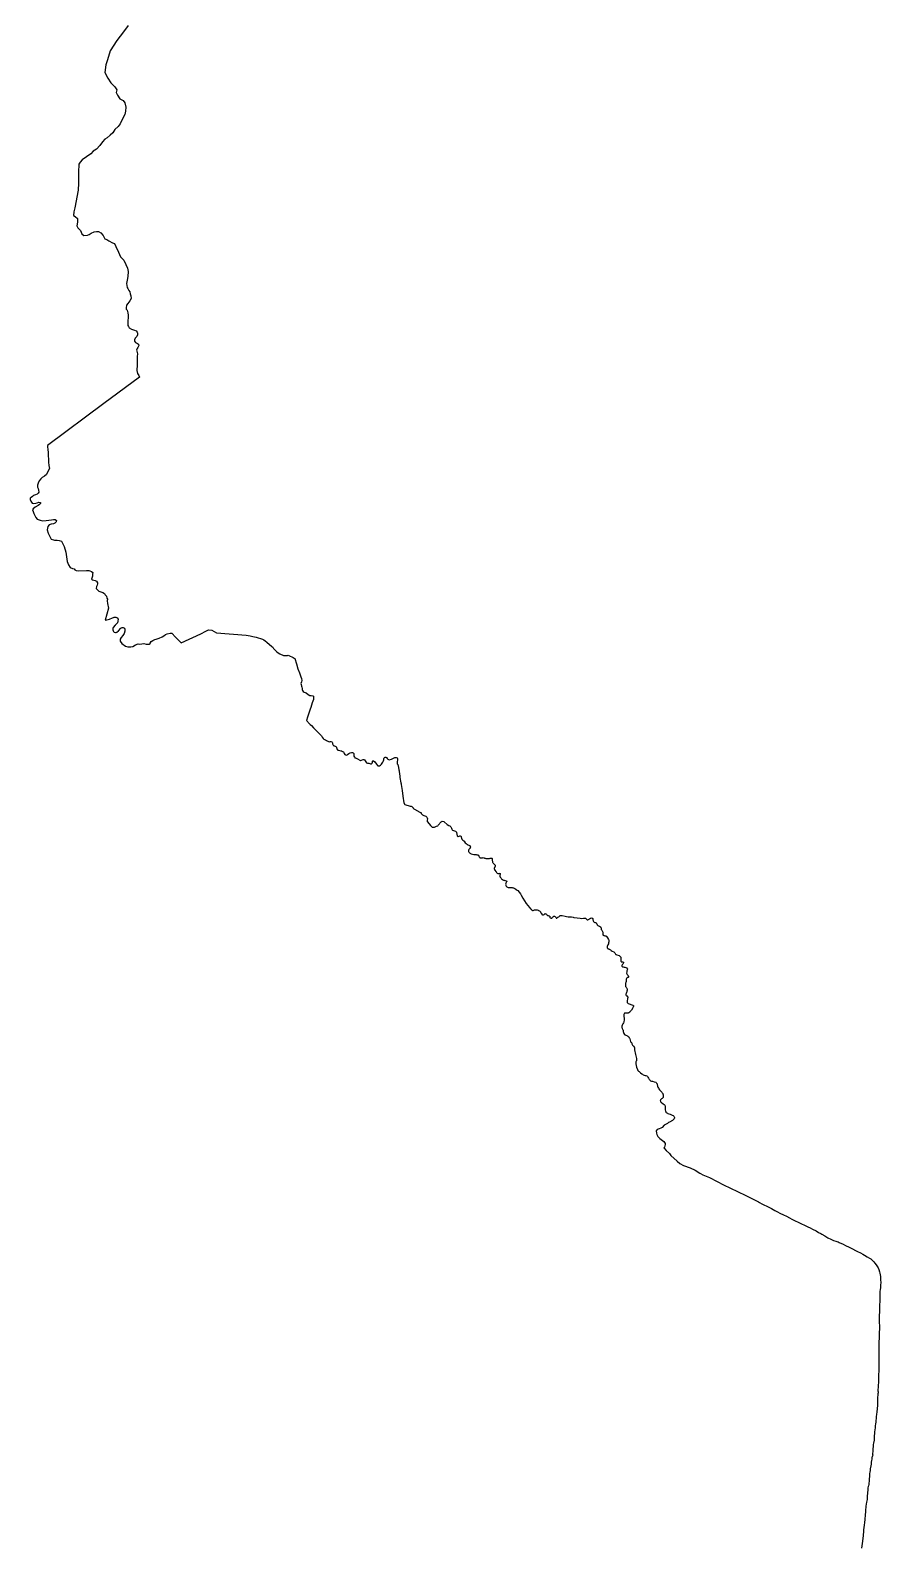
# Model space of a CAD drawing. Header units: millimetres. Extents: x 642261 to 742091, y 6812581 to 6930561.
# Drawn here: x 670122 to 678398, y 6827328 to 6842076 of the extents above; entities that cross this region are included whole.
import ezdxf

# ---------------------------------------------------------------- set-up
doc = ezdxf.new("R2010")
doc.units = ezdxf.units.MM
doc.layers.add('LimiteRegional', color=10, linetype='Continuous')

msp = doc.modelspace()

# ---------------------------------------------------------------- linework, layer by layer
at = {"layer": 'LimiteRegional', "color": 7, "linetype": 'Continuous'}
msp.add_lwpolyline([(671074.234, 6842121.3178), (671028.6809, 6842061.9451), (670964.4961, 6841975.5857), (670898.8956, 6841877.0703), (670874.256, 6841788.1351), (670855.708, 6841741.1111), (670847.5551, 6841666.0943), (670877.1687, 6841610.6497), (670905.019, 6841564.1001), (670944.124, 6841524.9531), (670964.764, 6841495.1921), (670957.248, 6841471.3091), (670972.211, 6841444.5365), (670994.4852, 6841410.6126), (671026.051, 6841393.6171), (671041.653, 6841371.6001), (671053.0675, 6841328.6288), (671049.595, 6841288.5711), (671042.843, 6841255.7781), (671024.875, 6841225.9171), (670996.097, 6841164.8381), (670977.214, 6841138.6931), (670943.3, 6841110.4281), (670926.452, 6841076.6327), (670899.1047, 6841055.6799), (670871.5413, 6841028.7165), (670848.7305, 6841015.6303), (670823.6282, 6840990.316), (670799.4761, 6840956.5733), (670766.3425, 6840920.5161), (670734.5168, 6840900.2183), (670712.158, 6840874.9791), (670668.4668, 6840845.2747), (670626.3631, 6840816.7622), (670607.8355, 6840793.0706), (670593.3092, 6840773.9631), (670593.0564, 6840751.2337), (670592.9257, 6840739.8606), (670592.7952, 6840728.4874), (670592.5418, 6840705.7076), (670591.2407, 6840587.9815), (670589.0145, 6840521.5355), (670575.7788, 6840451.1666), (670567.0616, 6840417.3105), (670554.2366, 6840348.4121), (670545.2488, 6840309.0496), (670541.3012, 6840272.7466), (670560.2483, 6840263.5708), (670582.3514, 6840243.7839), (670581.3997, 6840209.7645), (670576.3973, 6840174.1991), (670585.4107, 6840152.7703), (670609.3613, 6840128.7482), (670622.8483, 6840096.8419), (670644.6544, 6840079.1548), (670677.8682, 6840082.3235), (670695.4142, 6840090.3137), (670714.9238, 6840103.1627), (670744.3391, 6840116.0415), (670764.9378, 6840117.0084), (670787.4098, 6840116.5055), (670809.9038, 6840104.4872), (670831.3202, 6840080.6425), (670846.354, 6840047.4541), (670866.404, 6840039.0305), (670876.5837, 6840032.7305), (670886.7634, 6840026.4305), (670920.9189, 6840006.8013), (670940.6012, 6840001.842), (670954.9825, 6839970.8422), (670980.2645, 6839916.3447), (671001.3918, 6839870.8027), (671032.0282, 6839837.5977), (671051.3531, 6839796.1385), (671067.849, 6839760.7481), (671073.13, 6839729.6537), (671072.279, 6839681.1521), (671065.3735, 6839644.6157), (671059.3803, 6839612.9056), (671063.8798, 6839574.0335), (671072.935, 6839563.1181), (671081.6437, 6839543.9325), (671091.3659, 6839530.1438), (671092.4677, 6839512.3939), (671099.5517, 6839491.509), (671102.8603, 6839465.4617), (671089.8592, 6839441.8567), (671071.3815, 6839418.3951), (671058.2576, 6839400.2735), (671053.6444, 6839375.1344), (671053.6716, 6839360.7536), (671063.9165, 6839351.1591), (671072.0476, 6839326.4484), (671073.6127, 6839304.3099), (671074.2308, 6839281.5972), (671070.773, 6839248.4921), (671069.7615, 6839225.5945), (671071.0465, 6839202.6225), (671076.8812, 6839191.8702), (671083.4685, 6839179.7314), (671106.0305, 6839167.2858), (671136.9672, 6839159.0315), (671152.1346, 6839150.2037), (671163.6902, 6839139.7079), (671164.9762, 6839126.9934), (671166.5146, 6839111.7831), (671158.776, 6839095.3585), (671143.8637, 6839081.0197), (671137.0349, 6839064.103), (671136.0206, 6839049.3086), (671146.363, 6839038.7044), (671165.4859, 6839029.3292), (671175.0833, 6839020.1602), (671177.0926, 6839007.1976), (671167.6793, 6838990.036), (671161.4217, 6838977.9327), (671157.1448, 6838963.4767), (671159.7804, 6838953.6836), (671165.9819, 6838928.7815), (671163.0265, 6838902.7858), (671163.6666, 6838862.0349), (671161.3736, 6838820.9345), (671157.4346, 6838763.9563), (671165.633, 6838736.8261), (671177.4359, 6838715.6591), (671183.6919, 6838701.3905), (670838.2116, 6838444.2205), (670291.0143, 6838036.8529), (670289.9098, 6838018.702), (670291.954, 6837998.928), (670295.0395, 6837962.6992), (670300.0165, 6837872.9206), (670302.8353, 6837839.3095), (670309.1379, 6837812.9878), (670292.7167, 6837782.309), (670278.3897, 6837754.545), (670260.1639, 6837738.0615), (670238.2179, 6837722.5408), (670223.2512, 6837709.9918), (670208.0935, 6837693.1453), (670199.9361, 6837668.8015), (670191.4666, 6837648.8381), (670190.9625, 6837631.4341), (670198.4486, 6837616.0675), (670203.3552, 6837601.9258), (670204.2725, 6837582.6511), (670197.8741, 6837570.8074), (670188.7724, 6837562.088), (670171.1812, 6837554.918), (670154.3891, 6837549.4288), (670142.4198, 6837539.9247), (670129.1141, 6837529.7363), (670122.2281, 6837521.6407), (670122.2446, 6837508.4068), (670127.3257, 6837495.2321), (670134.3371, 6837482.8173), (670139.7344, 6837473.4799), (670154.0742, 6837471.9601), (670175.154, 6837474.1022), (670189.1652, 6837479.043), (670206.4513, 6837482.9281), (670221.209, 6837479.1579), (670222.4152, 6837469.8395), (670211.6953, 6837462.0465), (670198.5736, 6837452.896), (670170.942, 6837436.8844), (670150.5571, 6837419.2396), (670144.2268, 6837409.6581), (670150.1358, 6837392.5414), (670153.8505, 6837383.081), (670155.6359, 6837374.7717), (670175.9284, 6837335.7408), (670188.4235, 6837319.2435), (670217.5332, 6837309.739), (670239.7657, 6837301.9965), (670276.4564, 6837304.7061), (670327.7854, 6837311.7834), (670348.9036, 6837315.895), (670364.0699, 6837313.6863), (670375.6142, 6837304.1321), (670372.3974, 6837292.336), (670361.9089, 6837278.2057), (670348.3088, 6837274.4573), (670326.3532, 6837269.1909), (670306.8401, 6837264.3967), (670292.4093, 6837247.8948), (670285.8043, 6837213.5315), (670294.6549, 6837182.2104), (670308.1354, 6837156.9208), (670325.3858, 6837124.9661), (670347.9121, 6837117.0397), (670357.9126, 6837115.3291), (670367.9131, 6837113.6185), (670383.4572, 6837113.103), (670402.9541, 6837110.1457), (670424.7358, 6837104.1622), (670451.2573, 6837051.6322), (670466.9241, 6836996.0842), (670479.9318, 6836906.2046), (670494.9052, 6836875.4137), (670510.4549, 6836849.5381), (670533.7612, 6836836.7981), (670549.5639, 6836834.6335), (670557.1111, 6836826.4226), (670568.9055, 6836819.7303), (670595.4492, 6836815.8594), (670668.1625, 6836819.9356), (670690.348, 6836818.7829), (670702.5183, 6836815.8926), (670716.8704, 6836808.8087), (670730.4056, 6836799.3065), (670725.942, 6836782.0733), (670726.0159, 6836765.1306), (670718.8215, 6836733.6403), (670728.2095, 6836729.0244), (670740.208, 6836723.8509), (670755.0627, 6836720.3109), (670767.6453, 6836716.0017), (670776.4187, 6836700.0849), (670775.7331, 6836689.1211), (670772.9447, 6836674.743), (670766.3607, 6836664.5143), (670763.4291, 6836645.1618), (670771.577, 6836633.7523), (670787.8052, 6836617.5379), (670808.2343, 6836610.3414), (670826.8187, 6836604.1079), (670842.8582, 6836594.7417), (670852.1927, 6836583.1308), (670862.8068, 6836568.8935), (670868.3283, 6836550.8975), (670872.8219, 6836540.2201), (670870.1728, 6836524.7739), (670872.7774, 6836499.383), (670884.4748, 6836453.6525), (670849.8531, 6836335.9121), (670868.4545, 6836339.0822), (670891.4299, 6836345.6008), (670923.4298, 6836357.5925), (670931.3893, 6836360.7813), (670939.3488, 6836363.9701), (670954.3794, 6836365.1163), (670967.4856, 6836357.7888), (670975.8793, 6836345.0743), (670974.8302, 6836327.4068), (670969.2205, 6836310.2849), (670948.7476, 6836286.6012), (670929.3328, 6836264.0814), (670925.2886, 6836253.665), (670925.5362, 6836241.7268), (670928.4059, 6836230.2061), (670931.5233, 6836223.6704), (670936.9878, 6836217.9699), (670951.0435, 6836215.3887), (670957.7178, 6836215.665), (670964.0647, 6836218.6377), (670979.8912, 6836233.0696), (671002.4688, 6836258.2953), (671014.7556, 6836264.3758), (671025.4589, 6836264.2499), (671031.6858, 6836262.3359), (671037.8627, 6836258.1713), (671041.8512, 6836246.7155), (671043.6769, 6836228.5994), (671035.688, 6836204.3402), (671021.5462, 6836186.4614), (671006.0052, 6836167.8167), (670997.7844, 6836151.4241), (670996.4621, 6836132.1786), (671013.4645, 6836108.3406), (671047.7906, 6836082.6767), (671072.6897, 6836076.8085), (671098.9619, 6836075.9683), (671120.6181, 6836080.7757), (671145.0569, 6836096.9948), (671171.8866, 6836104.3923), (671187.9114, 6836102.6373), (671225.8368, 6836108.3809), (671248.6427, 6836101.7567), (671275.0158, 6836101.764), (671282.2238, 6836102.4106), (671287.2276, 6836106.3033), (671290.101, 6836112.9449), (671299.6811, 6836127.3517), (671315.4487, 6836137.7363), (671335.0097, 6836146.4926), (671348.6036, 6836150.6184), (671376.8612, 6836160.82), (671406.5238, 6836172.1804), (671420.898, 6836182.1922), (671437.4115, 6836196.1041), (671452.6929, 6836203.9391), (671481.9084, 6836210.5977), (671501.1424, 6836208.5561), (671536.1347, 6836169.0009), (671590.5561, 6836113.5269), (671781.468, 6836203.437), (671829.1411, 6836227.4844), (671856.2712, 6836241.0442), (671888.7613, 6836238.1841), (671935.8913, 6836213.774), (672222.43, 6836190.601), (672260.833, 6836181.7031), (672288.004, 6836177.5681), (672318.846, 6836170.9171), (672381.624, 6836150.032), (672395.765, 6836143.7571), (672406.5989, 6836136.0181), (672425.467, 6836121.4061), (672473.9138, 6836080.2526), (672482.733, 6836072.7611), (672490.434, 6836059.9261), (672505.384, 6836042.7951), (672520.376, 6836027.9881), (672533.719, 6836016.3951), (672549.981, 6836007.1901), (672586.712, 6835991.662), (672602.127, 6835991.4501), (672623.715, 6835993.3281), (672631.974, 6835993.5131), (672638.489, 6835992.7302), (672681.2619, 6835972.599), (672690.485, 6835966.8601), (672697.381, 6835961.44), (672712.813, 6835909.5731), (672726.7161, 6835862.5851), (672741.777, 6835824.4001), (672755.066, 6835785.2111), (672760.319, 6835767.69), (672763.158, 6835748.996), (672759.994, 6835733.835), (672756.337, 6835719.6641), (672757.075, 6835710.38), (672761.09, 6835692.0561), (672765.604, 6835682.4591), (672767.703, 6835671.6251), (672768.813, 6835661.164), (672772.212, 6835651.3211), (672778.397, 6835642.2791), (672786.069, 6835636.083), (672798.012, 6835632.608), (672806.737, 6835629.0721), (672827.957, 6835610.611), (672841.63, 6835602.1201), (672855.308, 6835601.614), (672870.532, 6835599.8061), (672877.462, 6835595.9631), (672877.58, 6835583.9561), (672877.324, 6835563.7791), (672872.303, 6835546.0811), (672866.726, 6835530.6121), (672851.976, 6835484.08), (672846.523, 6835470.1591), (672840.635, 6835450.667), (672821.176, 6835392.8131), (672808.659, 6835358.596), (672838.479, 6835327.192), (672846.398, 6835319.6351), (672857.783, 6835310.4661), (672879.374, 6835286.9911), (672906.905, 6835258.0031), (672932.023, 6835234.092), (672948.108, 6835216.5941), (672957.048, 6835209.656), (672963.727, 6835196.7462), (672972.386, 6835185.1661), (672978.758, 6835178.353), (672984.6127, 6835173.959), (672990.824, 6835171.5981), (672995.526, 6835169.5521), (673005.055, 6835164.3471), (673023.185, 6835153.6891), (673030.487, 6835152.5081), (673039.152, 6835153.184), (673048.188, 6835153.2401), (673055.366, 6835151.1311), (673058.6461, 6835148.8381), (673061.861, 6835141.8421), (673063.282, 6835137.0751), (673063.651, 6835131.318), (673065.071, 6835124.1991), (673068.349, 6835117.6351), (673075.836, 6835114.1021), (673083.509, 6835111.3121), (673095.637, 6835105.7951), (673100.755, 6835100.0471), (673102.936, 6835095.3301), (673106.768, 6835085.6091), (673109.983, 6835077.994), (673112.395, 6835073.9071), (673116.417, 6835070.9951), (673120.5011, 6835070.559), (673143.77, 6835065.4071), (673150.825, 6835063.3601), (673154.352, 6835061.4392), (673159.92, 6835057.1021), (673169.635, 6835053.0111), (673174.337, 6835048.9841), (673178.107, 6835036.8501), (673182.064, 6835029.7291), (673188.808, 6835023.4111), (673195.677, 6835022.1071), (673205.2331, 6835026.2053), (673208.863, 6835029.5879), (673222.4283, 6835038.759), (673233.5038, 6835043.0652), (673249.2754, 6835047.1221), (673258.8565, 6835046.3311), (673265.7127, 6835043.1675), (673270.4593, 6835036.84), (673271.4262, 6835030.3368), (673272.151, 6835010.6986), (673276.1353, 6835001.899), (673280.7033, 6834997.2703), (673286.8146, 6834995.2953), (673306.877, 6834987.2721), (673328.2795, 6834973.2477), (673335.8724, 6834970.8407), (673339.3293, 6834970.9025), (673343.9591, 6834972.0751), (673360.3563, 6834979.2375), (673367.5787, 6834978.3119), (673374.5542, 6834974.9175), (673382.1314, 6834966.1791), (673387.7869, 6834956.0007), (673395.5268, 6834946.4913), (673402.3172, 6834944.3311), (673410.1318, 6834944.1105), (673416.2682, 6834943.5288), (673426.4514, 6834941.5973), (673433.6121, 6834937.7092), (673442.9951, 6834936.413), (673449.2299, 6834942.3996), (673452.3164, 6834952.5212), (673453.3752, 6834962.6249), (673455.3507, 6834965.9576), (673457.6346, 6834967.3154), (673460.289, 6834967.5622), (673463.6842, 6834966.3895), (673475.2277, 6834957.3172), (673492.2665, 6834933.641), (673500.7236, 6834922.5936), (673505.3014, 6834919.3017), (673512.7708, 6834916.6479), (673522.2155, 6834917.6354), (673531.2281, 6834923.5602), (673539.0678, 6834934.0521), (673553.9141, 6834952.4749), (673560.3543, 6834967.5711), (673563.5643, 6834976.8904), (673563.6878, 6834985.5925), (673565.4169, 6834996.5461), (673568.5034, 6835000.6194), (673575.5407, 6835003.7671), (673583.2422, 6835001.1636), (673588.6744, 6834998.016), (673596.2055, 6834990.4248), (673602.1934, 6834981.9077), (673614.0127, 6834977.8239), (673637.4702, 6834984.1808), (673669.8495, 6834997.8955), (673683.425, 6834999.0451), (673691.708, 6834994.7201), (673695.209, 6834989.254), (673695.95, 6834979.2681), (673692.625, 6834952.3981), (673692.28, 6834945.153), (673693.595, 6834938.8561), (673696.376, 6834934.062), (673698.954, 6834930.6891), (673700.553, 6834926.5002), (673702.611, 6834920.0881), (673710.046, 6834878.7121), (673711.446, 6834870.4361), (673712.53, 6834862.7131), (673717.364, 6834816.4151), (673719.98, 6834804.8121), (673728.212, 6834753.9141), (673730.052, 6834741.5761), (673730.537, 6834735.7461), (673739.8619, 6834676.3211), (673748.757, 6834621.78), (673758.807, 6834558.712), (673759.668, 6834554.0801), (673760.5959, 6834550.6306), (673762.596, 6834547.3701), (673764.477, 6834545.4121), (673767.789, 6834542.7911), (673818.376, 6834525.393), (673824.514, 6834524.4771), (673828.234, 6834523.965), (673834.673, 6834523.6721), (673837.585, 6834523.4591), (673839.387, 6834522.862), (673843.044, 6834517.2751), (673844.379, 6834514.3821), (673845.588, 6834511.6121), (673848.114, 6834507.496), (673850.816, 6834504.124), (673854.637, 6834500.3951), (673860.759, 6834495.6422), (673912.713, 6834467.7391), (673917.199, 6834465.194), (673921.258, 6834462.2731), (673924.507, 6834459.713), (673927.641, 6834456.4711), (673930.723, 6834452.3611), (673933.954, 6834448.2861), (673940.453, 6834442.3091), (673946.443, 6834437.5621), (673952.286, 6834434.6672), (673960.242, 6834430.8092), (673970.53, 6834428.3391), (673976.01, 6834424.822), (673981.0351, 6834418.0861), (673984.585, 6834410.7131), (673987.794, 6834400.8651), (673985.597, 6834388.4791), (673985.0681, 6834381.1809), (673985.625, 6834375.997), (673987.403, 6834372.0631), (674018.231, 6834336.9681), (674032.633, 6834321.324), (674036.48, 6834320.0111), (674054.997, 6834321.7201), (674075.912, 6834329.3911), (674086.837, 6834335.4561), (674092.099, 6834339.7231), (674119.626, 6834372.8101), (674126.488, 6834377.5901), (674132.034, 6834378.8941), (674145.648, 6834377.2061), (674151.498, 6834373.8171), (674177.7601, 6834348.3061), (674194.466, 6834336.2741), (674203.904, 6834332.5581), (674212.85, 6834328.5881), (674215.372, 6834324.4171), (674221.488, 6834310.8271), (674223.756, 6834300.6922), (674227.033, 6834295.0702), (674229.819, 6834293.076), (674259.478, 6834282.7701), (674262.467, 6834281.1491), (674266.807, 6834276.4881), (674268.621, 6834272.6671), (674270.196, 6834268.0191), (674277.46, 6834235.7721), (674279.517, 6834232.4091), (674282.547, 6834230.7471), (674286.185, 6834230.1651), (674297.132, 6834233.4551), (674302.3909, 6834235.8201), (674306.4909, 6834235.844), (674312.858, 6834233.491), (674315.322, 6834230.7091), (674315.804, 6834227.9481), (674316.729, 6834222.22), (674317.896, 6834217.1141), (674318.86, 6834211.6341), (674320.592, 6834207.7301), (674323.201, 6834202.8441), (674326.12, 6834199.9851), (674332.442, 6834195.3021), (674342.512, 6834187.3551), (674346.393, 6834183.2261), (674349.372, 6834178.5091), (674355.904, 6834169.453), (674363.373, 6834161.5221), (674367.5379, 6834157.8901), (674373.2349, 6834153.7791), (674377.1, 6834151.2181), (674381.7, 6834149.4491), (674391.272, 6834145.8311), (674401.814, 6834140.201), (674403.237, 6834138.234), (674404.474, 6834134.325), (674405.47, 6834129.7951), (674405.545, 6834126.452), (674404.391, 6834122.3121), (674402.246, 6834118.0391), (674395.9, 6834108.9351), (674391.292, 6834103.439), (674387.5, 6834098.8191), (674385.172, 6834092.3561), (674386.703, 6834083.9511), (674389.348, 6834079.6021), (674392.817, 6834075.3451), (674397.025, 6834071.5901), (674402.638, 6834067.6021), (674407.748, 6834064.352), (674413.6772, 6834061.2518), (674424.5809, 6834057.0931), (674437.477, 6834055.3671), (674445.115, 6834055.2381), (674451.885, 6834055.1011), (674456.013, 6834055.101), (674459.934, 6834055.1001), (674462.621, 6834054.7971), (674466.805, 6834053.271), (674470.577, 6834051.7411), (674474.175, 6834051.0351), (674478.641, 6834050.2541), (674483.2411, 6834048.5261), (674484.373, 6834046.8041), (674486.562, 6834042.6161), (674488.592, 6834037.8071), (674490.559, 6834031.1401), (674492.202, 6834027.8961), (674494.036, 6834026.1811), (674499.795, 6834024.0931), (674506.278, 6834023.7881), (674513.005, 6834023.8981), (674518.99, 6834024.0001), (674522.704, 6834024.0381), (674530.25, 6834024.7751), (674535.878, 6834023.3871), (674539.527, 6834021.8151), (674543.51, 6834019.8331), (674548.148, 6834018.3522), (674556.921, 6834016.1711), (674562.999, 6834015.119), (674568.5751, 6834014.8449), (674576.995, 6834014.8071), (674581.122, 6834014.9321), (674587.344, 6834015.9441), (674590.352, 6834017.31), (674596.601, 6834018.9691), (674601.957, 6834019.973), (674606.665, 6834019.6911), (674612.377, 6834018.139), (674615.574, 6834016.3141), (674617.381, 6834013.2371), (674618.041, 6834009.1981), (674618.514, 6833995.2081), (674618.867, 6833988.978), (674619.83, 6833983.5791), (674620.904, 6833979.544), (674622.922, 6833975.9311), (674626.191, 6833971.2161), (674632.365, 6833965.0031), (674640.375, 6833956.9101), (674643.464, 6833953.5971), (674645.432, 6833950.9331), (674647.492, 6833947.3211), (674647.555, 6833945.1752), (674646.929, 6833941.8651), (674644.699, 6833937.7971), (674642.843, 6833933.5671), (674636.666, 6833919.8391), (674636.66, 6833916.453), (674638.266, 6833912.7951), (674640.847, 6833906.669), (674654.778, 6833884.8051), (674657.926, 6833879.8001), (674661.477, 6833875.7491), (674665.674, 6833873.107), (674672.712, 6833871.238), (674679.727, 6833871.64), (674684.351, 6833871.6861), (674691.203, 6833871.8801), (674692.901, 6833871.3191), (674694.819, 6833869.5221), (674695.143, 6833866.0981), (674694.121, 6833861.0101), (674690.712, 6833855.1951), (674690.407, 6833848.6691), (674691.902, 6833843.8531), (674696.163, 6833834.937), (674700.601, 6833828.8721), (674704.658, 6833823.7941), (674708.972, 6833817.8511), (674716.853, 6833810.2511), (674721.134, 6833807.4461), (674726.642, 6833805.8091), (674732.272, 6833804.421), (674739.426, 6833803.2962), (674744.348, 6833802.438), (674753.631, 6833799.105), (674758.243, 6833796.262), (674759.085, 6833794.6601), (674758.779, 6833792.262), (674755.896, 6833787.5261), (674752.606, 6833782.1671), (674750.673, 6833777.4411), (674749.204, 6833771.6461), (674748.444, 6833765.198), (674749.336, 6833758.8081), (674751.13, 6833752.9221), (674753.461, 6833747.0001), (674756.1, 6833743.3521), (674761.219, 6833739.3579), (674766.078, 6833736.6001), (674773.161, 6833734.3181), (674782.009, 6833733.1281), (674789.325, 6833732.3351), (674807.4039, 6833732.848), (674813.106, 6833732.4521), (674819.395, 6833731.1951), (674824.863, 6833729.3921), (674832.363, 6833726.8261), (674839.25, 6833723.5101), (674846.778, 6833718.1781), (674852.145, 6833714.2271), (674860.418, 6833708.6961), (674865.73, 6833706.0251), (674893.055, 6833670.8361), (674896.617, 6833665.7921), (674899.229, 6833660.8221), (674914.117, 6833630.5371), (674947.69, 6833578.2651), (674980.474, 6833538.6221), (674991.201, 6833527.539), (674996.913, 6833522.2281), (675001.253, 6833517.812), (675005.841, 6833513.44), (675008.75, 6833511.6521), (675012.434, 6833510.8631), (675017.389, 6833510.9541), (675023.32, 6833512.5421), (675030.439, 6833515.0091), (675037.859, 6833516.4051), (675046.406, 6833516.615), (675055.671, 6833515.2221), (675064.208, 6833512.3341), (675069.313, 6833509.8671), (675079.053, 6833506.2571), (675082.015, 6833504.1401), (675087.138, 6833496.2331), (675088.529, 6833493.544), (675091.022, 6833488.208), (675093.066, 6833483.9881), (675099.957, 6833474.5881), (675102.049, 6833471.8131), (675105.627, 6833468.9491), (675109.459, 6833467.4881), (675115.239, 6833467.6711), (675121.735, 6833470.7811), (675125.72, 6833475.3881), (675128.704, 6833478.0181), (675131.972, 6833479.49), (675134.654, 6833479.2311), (675137.909, 6833477.8551), (675140.584, 6833476.0281), (675144.284, 6833472.7921), (675150.202, 6833467.2761), (675152.831, 6833464.4581), (675157.03, 6833462.046), (675161.525, 6833460.9541), (675167.174, 6833459.568), (675171.955, 6833458.1031), (675175.126, 6833456.3971), (675177.507, 6833453.5799), (675178.489, 6833451.8001), (675178.969, 6833448.537), (675178.75, 6833445.9371), (675178.862, 6833443.3361), (675179.721, 6833441.557), (675181.4051, 6833439.898), (675190.466, 6833435.5261), (675193.269, 6833435.2062), (675194.887, 6833435.4541), (675198.186, 6833436.8581), (675201.447, 6833440.0821), (675205.084, 6833445.1141), (675209.169, 6833449.8881), (675212.997, 6833452.6011), (675218.158, 6833454.0811), (675223.538, 6833454.3991), (675230.042, 6833451.6701), (675233.595, 6833448.2731), (675236.701, 6833443.5241), (675238.699, 6833439.0911), (675241.5069, 6833435.6311), (675243.384, 6833434.6731), (675245.282, 6833434.5422), (675247.957, 6833435.756), (675257.704, 6833443.8981), (675264.745, 6833449.5461), (675271.272, 6833454.5051), (675280.131, 6833460.1491), (675284.396, 6833462.1481), (675297.126, 6833462.1961), (675326.169, 6833455.257), (675340.446, 6833451.0911), (675356.821, 6833448.2771), (675373.995, 6833447.6741), (675389.016, 6833446.878), (675403.758, 6833444.849), (675413.114, 6833442.214), (675444.062, 6833437.21), (675474.312, 6833434.0421), (675490.827, 6833433.5381), (675505.1132, 6833434.2849), (675510.85, 6833434.5161), (675515.666, 6833435.4681), (675521.044, 6833435.744), (675525.961, 6833434.0481), (675531.159, 6833430.3621), (675537.599, 6833423.4201), (675542.326, 6833420.7371), (675547.448, 6833420.6891), (675555.027, 6833423.0591), (675561.405, 6833427.0291), (675565.694, 6833430.0601), (675577.2604, 6833436.4892), (675580.601, 6833438.1521), (675589.247, 6833436.5311), (675593.338, 6833434.1331), (675595.921, 6833431.5981), (675598.297, 6833425.7571), (675597.762, 6833421.2081), (675597.6001, 6833418.4671), (675599.201, 6833413.2701), (675600.67, 6833408.9821), (675602.575, 6833404.6082), (675604.506, 6833401.6871), (675608.023, 6833398.4051), (675610.707, 6833397.027), (675616.286, 6833394.6131), (675621.446, 6833392.3131), (675628.67, 6833389.8661), (675631.714, 6833387.0811), (675632.936, 6833384.6181), (675634.925, 6833378.3091), (675637.863, 6833372.8701), (675639.977, 6833370.0591), (675646.898, 6833365.4811), (675652.446, 6833362.257), (675661.604, 6833356.4241), (675670.24, 6833351.6311), (675674.415, 6833347.5731), (675676.119, 6833343.4341), (675676.66, 6833338.672), (675677.478, 6833330.961), (675677.727, 6833325.9181), (675678.606, 6833323.661), (675681.332, 6833320.726), (675685.239, 6833317.2401), (675689.149, 6833311.8071), (675692.217, 6833306.31), (675694.268, 6833298.0341), (675694.279, 6833294.4481), (675693.973, 6833289.0961), (675693.175, 6833283.1701), (675693.13, 6833279.96), (675693.965, 6833276.5211), (675695.216, 6833273.821), (675696.978, 6833271.5321), (675699.441, 6833269.7661), (675704.818, 6833266.9041), (675708.6131, 6833265.4016), (675715.073, 6833263.6061), (675722.35, 6833262.346), (675727.149, 6833261.0531), (675731.04, 6833258.6881), (675732.5923, 6833256.7032), (675734.026, 6833254.87), (675738.358, 6833245.5021), (675748.582, 6833227.009), (675751.313, 6833221.3801), (675752.36, 6833216.6451), (675752.427, 6833211.7051), (675751.975, 6833205.8961), (675750.237, 6833196.1341), (675747.961, 6833185.3721), (675743.616, 6833175.8311), (675736.187, 6833159.4071), (675735.089, 6833155.4921), (675735.362, 6833149.801), (675736.463, 6833146.0271), (675738.665, 6833142.72), (675740.999, 6833140.6201), (675742.996, 6833139.5421), (675746.8371, 6833138.3106), (675752.12, 6833136.517), (675757.062, 6833134.001), (675763.188, 6833130.2671), (675769.573, 6833126.106), (675775.965, 6833120.7991), (675784.048, 6833114.9471), (675799.532, 6833106.4981), (675807.544, 6833101.2651), (675811.467, 6833096.9271), (675814.458, 6833090.1761), (675816.476, 6833086.2761), (675820.228, 6833082.8441), (675824.1921, 6833080.6811), (675831.099, 6833078.2731), (675852.5159, 6833071.658), (675866.565, 6833060.5631), (675868.946, 6833055.727), (675869.275, 6833047.2721), (675869.689, 6833015.9321), (675870.987, 6833013.303), (675873.512, 6833010.9861), (675876.476, 6833009.8681), (675880.655, 6833009.4071), (675885.497, 6833009.3821), (675890.127, 6833009.358), (675892.636, 6833008.88), (675894.5209, 6833007.475), (675894.708, 6832999.2761), (675891.923, 6832994.8511), (675887.655, 6832989.2401), (675884.385, 6832985.0971), (675881.612, 6832980.2331), (675879.781, 6832975.4991), (675879.678, 6832972.0781), (675880.383, 6832967.2451), (675884.678, 6832963.09), (675891.607, 6832960.2481), (675900.384, 6832959.234), (675908.6371, 6832957.3869), (675918.7, 6832954.6891), (675927.722, 6832951.2971), (675928.958, 6832950.267), (675931.339, 6832946.5501), (675932.745, 6832941.8861), (675933.115, 6832938.5921), (675932.134, 6832934.1221), (675930.407, 6832928.4891), (675928.444, 6832921.875), (675926.981, 6832912.9241), (675925.984, 6832900.3711), (675928.7119, 6832892.3522), (675932.437, 6832888.1011), (675937.188, 6832881.876), (675940.316, 6832876.2031), (675944.627, 6832868.2331), (675944.827, 6832863.428), (675943.367, 6832860.1301), (675941.965, 6832858.8352), (675938.785, 6832857.2071), (675928.884, 6832852.73), (675923.738, 6832848.524), (675920.476, 6832843.0671), (675920.364, 6832837.3801), (675922.488, 6832828.8101), (675922.362, 6832824.4231), (675921.02, 6832818.3872), (675918.412, 6832810.694), (675915.71, 6832801.3191), (675913.511, 6832784.2921), (675914.081, 6832775.6391), (675915.9309, 6832769.109), (675919.928, 6832763.2571), (675924.151, 6832758.1251), (675926.729, 6832754.1281), (675929.46, 6832749.0691), (675931.201, 6832744.8641), (675931.23, 6832740.6351), (675930.4281, 6832733.2291), (675928.978, 6832726.6221), (675926.657, 6832718.9471), (675923.995, 6832711.8771), (675920.711, 6832703.1071), (675918.265, 6832696.0881), (675918.006, 6832691.6691), (675918.7291, 6832687.7671), (675922.114, 6832683.3581), (675926.238, 6832678.721), (675935.676, 6832671.283), (675936.29, 6832670.0091), (675936.494, 6832665.2551), (675936.244, 6832660.2091), (675934.129, 6832652.7041), (675931.351, 6832628.2501), (675931.258, 6832622.7671), (675931.497, 6832616.3871), (675932.435, 6832613.1721), (675934.186, 6832610.3761), (675936.733, 6832608.2791), (675941.849, 6832606.1741), (675986.3, 6832588.8081), (675990.069, 6832586.0111), (675991.641, 6832584.1431), (675992.248, 6832581.566), (675992.271, 6832579.922), (675990.954, 6832576.9211), (675989.838, 6832575.3731), (675985.654, 6832563.0701), (675972.884, 6832538.5341), (675961.653, 6832525.6211), (675955.796, 6832520.703), (675947.442, 6832514.5261), (675939.355, 6832512.244), (675932.227, 6832512.0541), (675925.023, 6832512.1521), (675916.931, 6832512.2561), (675910.682, 6832512.1411), (675905.841, 6832510.5151), (675900.502, 6832504.5191), (675899.549, 6832499.2691), (675899.523, 6832494.271), (675900.455, 6832446.213), (675899.202, 6832427.9361), (675897.55, 6832424.1361), (675893.875, 6832416.1232), (675888.218, 6832407.6101), (675884.233, 6832401.3331), (675880.674, 6832392.8001), (675878.838, 6832385.4091), (675878.043, 6832378.9631), (675878.008, 6832372.0081), (675880.774, 6832365.6771), (675883.4629, 6832361.0531), (675886.159, 6832356.8451), (675889.3659, 6832348.9148), (675892.185, 6832344.0581), (675892.871, 6832340.3421), (675893.03, 6832333.4431), (675898.487, 6832313.9371), (675904.329, 6832304.1121), (675908.076, 6832301.1001), (675912.03, 6832298.5091), (675916.842, 6832296.3481), (675933.233, 6832289.465), (675942.601, 6832282.9041), (675947.463, 6832278.1581), (675949.832, 6832275.0732), (675951.744, 6832272.0771), (675953.541, 6832266.3041), (675955.9563, 6832259.9956), (675958.797, 6832247.6531), (675963.4773, 6832235.3108), (675967.983, 6832229.6341), (675973.113, 6832224.2411), (675975.414, 6832219.3771), (675977.377, 6832212.7721), (675980.718, 6832204.4631), (675984.1579, 6832198.0291), (675989.462, 6832193.1841), (675994.825, 6832188.59), (675999.011, 6832181.5851), (676001.434, 6832175.9461), (676003.229, 6832164.0801), (676003.377, 6832155.138), (676011.384, 6832109.1861), (676021.288, 6832068.9591), (676022.362, 6832062.6491), (676022.233, 6832057.9729), (676021.554, 6832052.4901), (676020.208, 6832048.1191), (676017.47, 6832042.7111), (676014.617, 6832037.5421), (676014.33, 6832031.3201), (676014.848, 6832024.554), (676016.257, 6832017.3191), (676019.547, 6832002.594), (676023.184, 6831986.313), (676030.877, 6831962.3811), (676036.198, 6831953.9651), (676041.223, 6831947.3351), (676047.163, 6831942.6291), (676060.524, 6831931.0931), (676072.075, 6831921.059), (676079.457, 6831916.04), (676088.088, 6831911.0031), (676097.438, 6831908.4141), (676105.859, 6831905.9531), (676114.154, 6831903.1841), (676122.2, 6831900.2291), (676128.432, 6831894.0591), (676132.187, 6831888.5831), (676137.042, 6831880.0021), (676142.701, 6831870.9821), (676147.072, 6831864.635), (676153.055, 6831858.3421), (676159.477, 6831853.039), (676168.449, 6831849.2121), (676176.936, 6831847.6191), (676193.7143, 6831843.2526), (676208.3931, 6831839.091), (676213.772, 6831835.8401), (676217.528, 6831830.6121), (676221.8109, 6831821.859), (676223.4719, 6831816.506), (676226.242, 6831800.3081), (676229.917, 6831791.1741), (676234.647, 6831782.3451), (676239.319, 6831774.2601), (676243.99, 6831766.0521), (676254.985, 6831753.771), (676260.33, 6831747.8011), (676266.81, 6831741.6301), (676271.93, 6831736.3951), (676276.613, 6831730.4191), (676279.372, 6831724.3281), (676281.494, 6831714.7061), (676282.19, 6831705.1531), (676282.211, 6831696.906), (676281.316, 6831691.5771), (676276.451, 6831686.0211), (676270.659, 6831681.089), (676265.116, 6831676.1551), (676258.515, 6831670.6071), (676254.403, 6831666.783), (676253.079, 6831662.3871), (676254.166, 6831656.6151), (676256.066, 6831652.264), (676259.999, 6831645.3001), (676264.382, 6831641.3091), (676269.756, 6831637.2521), (676280.819, 6831630.0031), (676292.371, 6831621.3261), (676297.115, 6831615.35), (676299.253, 6831608.7661), (676299.711, 6831601.2601), (676300.2351, 6831590.155), (676300.088, 6831577.7571), (676300.664, 6831569.0101), (676303.464, 6831558.4532), (676306.105, 6831553.0411), (676308.686, 6831548.0011), (676311.402, 6831545.0091), (676315.971, 6831540.5181), (676322.53, 6831536.6381), (676327.359, 6831534.4421), (676335.415, 6831532.1681), (676348.053, 6831528.0091), (676361.741, 6831522.7291), (676369.483, 6831519.6501), (676377.463, 6831514.7071), (676384.936, 6831507.6581), (676389.436, 6831501.4921), (676391.337, 6831497.1381), (676391.371, 6831491.428), (676388.469, 6831482.195), (676382.536, 6831474.7151), (676372.943, 6831467.5021), (676342.206, 6831451.3311), (676333.119, 6831446.0391), (676322.781, 6831438.7051), (676289.786, 6831420.719), (676270.533, 6831399.4029), (676257.3468, 6831391.8694), (676240.864, 6831385.7485), (676223.204, 6831377.5088), (676212.8434, 6831365.0315), (676216.204, 6831344.2121), (676220.49, 6831330.3831), (676225.956, 6831317.0816), (676228.8403, 6831311.9474), (676248.6342, 6831291.0534), (676275.8866, 6831272.4391), (676289.243, 6831261.3786), (676299.3768, 6831244.0237), (676299.107, 6831231.4793), (676295.8691, 6831218.6651), (676292.6312, 6831208.0091), (676287.8099, 6831199.0375), (676311.6538, 6831174.7477), (676341.7197, 6831146.3987), (676356.0349, 6831124.2244), (676417.367, 6831070.08), (676444.9514, 6831047.2231), (676478.7488, 6831028.5109), (676542.9553, 6831005.6716), (676591.923, 6830982.3259), (676637.0143, 6830954.4076), (676644.2508, 6830949.9272), (676667.4618, 6830938.8529), (676732.0033, 6830912.3645), (676805.9903, 6830872.3808), (676868.5771, 6830839.2402), (677004.7744, 6830776.5663), (677085.6922, 6830737.4031), (677137.9526, 6830712.1096), (677163.8518, 6830699.0771), (677188.7643, 6830686.1745), (677208.5636, 6830674.8089), (677217.9468, 6830669.4224), (677241.9862, 6830656.8867), (677260.8474, 6830646.1429), (677290.6354, 6830633.4766), (677304.4842, 6830626.9476), (677334.1961, 6830610.7085), (677368.4262, 6830590.4686), (677393.9028, 6830577.6717), (677417.6314, 6830565.9827), (677452.1227, 6830549.2685), (677480.2122, 6830535.427), (677509.5072, 6830519.3809), (677533.802, 6830506.1095), (677565.2519, 6830488.8824), (677594.7905, 6830477.0117), (677627.7108, 6830461.0909), (677657.0031, 6830447.9103), (677689.5967, 6830431.0914), (677713.4229, 6830420.3513), (677734.7394, 6830410.1391), (677749.0389, 6830403.1242), (677757.4578, 6830398.7471), (677769.9883, 6830392.2324), (677793.5962, 6830377.3729), (677814.7534, 6830365.861), (677825.2078, 6830359.4822), (677853.6962, 6830344.3791), (677884.4188, 6830324.5716), (677914.2461, 6830310.4164), (677939.5437, 6830299.2313), (677961.4679, 6830293.073), (677980.8118, 6830286.3443), (677984.0786, 6830284.9271), (677994.239, 6830280.5202), (678032.3578, 6830262.1343), (678057.3473, 6830249.5861), (678092.7163, 6830234.3276), (678123.4838, 6830218.0764), (678154.1116, 6830201.9649), (678172.085, 6830191.8735), (678201.6697, 6830178.7002), (678224.0479, 6830165.811), (678241.3415, 6830155.4337), (678267.5126, 6830141.0282), (678288.6581, 6830127.0965), (678303.0119, 6830118.8972), (678319.9851, 6830105.5343), (678330.9846, 6830092.4558), (678342.6664, 6830078.491), (678354.3295, 6830061.9057), (678361.9261, 6830053.0534), (678373.1152, 6830031.5399), (678379.0013, 6830016.1262), (678386.5871, 6829992.5277), (678390.4614, 6829979.4664), (678393.6747, 6829963.8305), (678395.8752, 6829947.8275), (678397.3142, 6829929.4546), (678397.8216, 6829911.1987), (678398.2444, 6829893.2542), (678396.6383, 6829860.3515), (678396.0428, 6829842.4534), (678393.5059, 6829819.8871), (678390.7987, 6829805.9895), (678388.9383, 6829785.1136), (678389.2468, 6829776.7335), (678389.6147, 6829766.7356), (678389.2078, 6829724.8129), (678388.8167, 6829697.3877), (678387.3993, 6829678.5752), (678385.2283, 6829654.4655), (678385.1059, 6829639.9592), (678385.9502, 6829617.1756), (678386.1826, 6829601.9911), (678384.8064, 6829571.5579), (678383.7733, 6829533.6728), (678383.9454, 6829497.9096), (678385.3208, 6829470.4649), (678385.3208, 6829435.7334), (678384.288, 6829407.9943), (678383.7719, 6829378.5929), (678382.0506, 6829348.6195), (678381.1851, 6829313.4644), (678381.0451, 6829276.0836), (678381.0131, 6829267.5568), (678380.4715, 6829250.3017), (678380.7944, 6829219.6195), (678381.4247, 6829196.1544), (678380.8488, 6829172.9108), (678380.4654, 6829145.1583), (678379.9864, 6829117.2297), (678379.028, 6829094.0035), (678378.8359, 6829073.5452), (678378.9317, 6829053.4121), (678378.9216, 6829031.7076), (678378.3462, 6828991.6882), (678377.7703, 6828967.962), (678377.7703, 6828950.5135), (678377.0034, 6828933.3007), (678376.0442, 6828912.6882), (678375.2727, 6828893.3768), (678374.6012, 6828878.8042), (678374.0246, 6828867.2487), (678372.0102, 6828847.3075), (678371.7224, 6828834.9399), (678372.4871, 6828825.2026), (678372.7748, 6828816.574), (678371.8156, 6828805.1654), (678369.3185, 6828792.0807), (678367.2082, 6828774.0568), (678366.6327, 6828763.3793), (678367.5919, 6828743.9172), (678367.8794, 6828727.8506), (678367.9753, 6828715.4831), (678366.9202, 6828699.1849), (678365.9604, 6828686.0053), (678364.4256, 6828669.4194), (678363.1771, 6828653.5654), (678361.2587, 6828638.2258), (678359.8163, 6828625.7342), (678358.2802, 6828611.9924), (678354.344, 6828577.828), (678352.7144, 6828565.3305), (678350.7002, 6828547.5942), (678349.5492, 6828532.018), (678346.8633, 6828512.8438), (678345.712, 6828496.1319), (678343.9919, 6828475.5792), (678341.2102, 6828456.3091), (678337.9395, 6828436.047), (678336.5943, 6828417.7903), (678335.6351, 6828400.5334), (678334.6759, 6828385.098), (678335.5354, 6828373.7083), (678335.8352, 6828365.8128), (678336.0151, 6828357.061), (678334.6357, 6828350.0476), (678332.1327, 6828342.2641), (678328.4544, 6828327.2163), (678326.3158, 6828314.5627), (678325.3752, 6828304.4327), (678324.5197, 6828289.8981), (678322.9795, 6828273.8808), (678321.5251, 6828258.1972), (678320.1564, 6828243.235), (678319.0394, 6828230.2896), (678318.7828, 6828221.2269), (678319.5526, 6828216.1824), (678320.6647, 6828212.848), (678320.8358, 6828209.8557), (678319.4671, 6828204.2983), (678318.3549, 6828201.5623), (678317.0719, 6828200.0235), (678315.6177, 6828197.6295), (678314.5057, 6828193.3545), (678313.3908, 6828187.7599), (678312.5354, 6828182.0316), (678310.9925, 6828171.5607), (678308.7684, 6828156.8549), (678306.3662, 6828140.3276), (678304.3987, 6828123.3991), (678301.744, 6828107.122), (678297.1204, 6828077.2496), (678294.2113, 6828059.2558), (678292.0727, 6828043.6951), (678290.5148, 6828030.9543), (678289.8923, 6828017.4193), (678288.5171, 6827999.9757), (678287.5991, 6827982.1785), (678286.7595, 6827968.6502), (678285.3864, 6827951.6473), (678284.012, 6827939.6427), (678281.342, 6827925.3083), (678278.208, 6827910.5503), (678277.1657, 6827905.6021), (678274.329, 6827891.5514), (678272.5626, 6827878.4219), (678271.6472, 6827866.6799), (678270.1968, 6827850.9427), (678269.2047, 6827833.9148), (678268.0601, 6827817.7936), (678266.2322, 6827798.4037), (678265.2529, 6827776.871), (678263.4313, 6827764.0197), (678260.8996, 6827750.6727), (678256.9517, 6827731.5469), (678254.9043, 6827713.0313), (678253.9851, 6827703.0129), (678253.6789, 6827699.6761), (678251.8419, 6827681.7519), (678250.8214, 6827666.1128), (678249.2808, 6827650.1443), (678247.9223, 6827636.3564), (678246.429, 6827621.3505), (678245.64, 6827612.2319), (678244.5479, 6827600.65), (678243.3648, 6827587.3532), (678243.067, 6827582.3676), (678239.3596, 6827555.1891), (678236.3305, 6827528.8234), (678231.7273, 6827483.7397), (678230.9517, 6827471.2356), (678226.3507, 6827426.7476), (678220.5202, 6827373.8824), (678212.2471, 6827305.6951)], dxfattribs=at)

doc.saveas('drawing.dxf')
